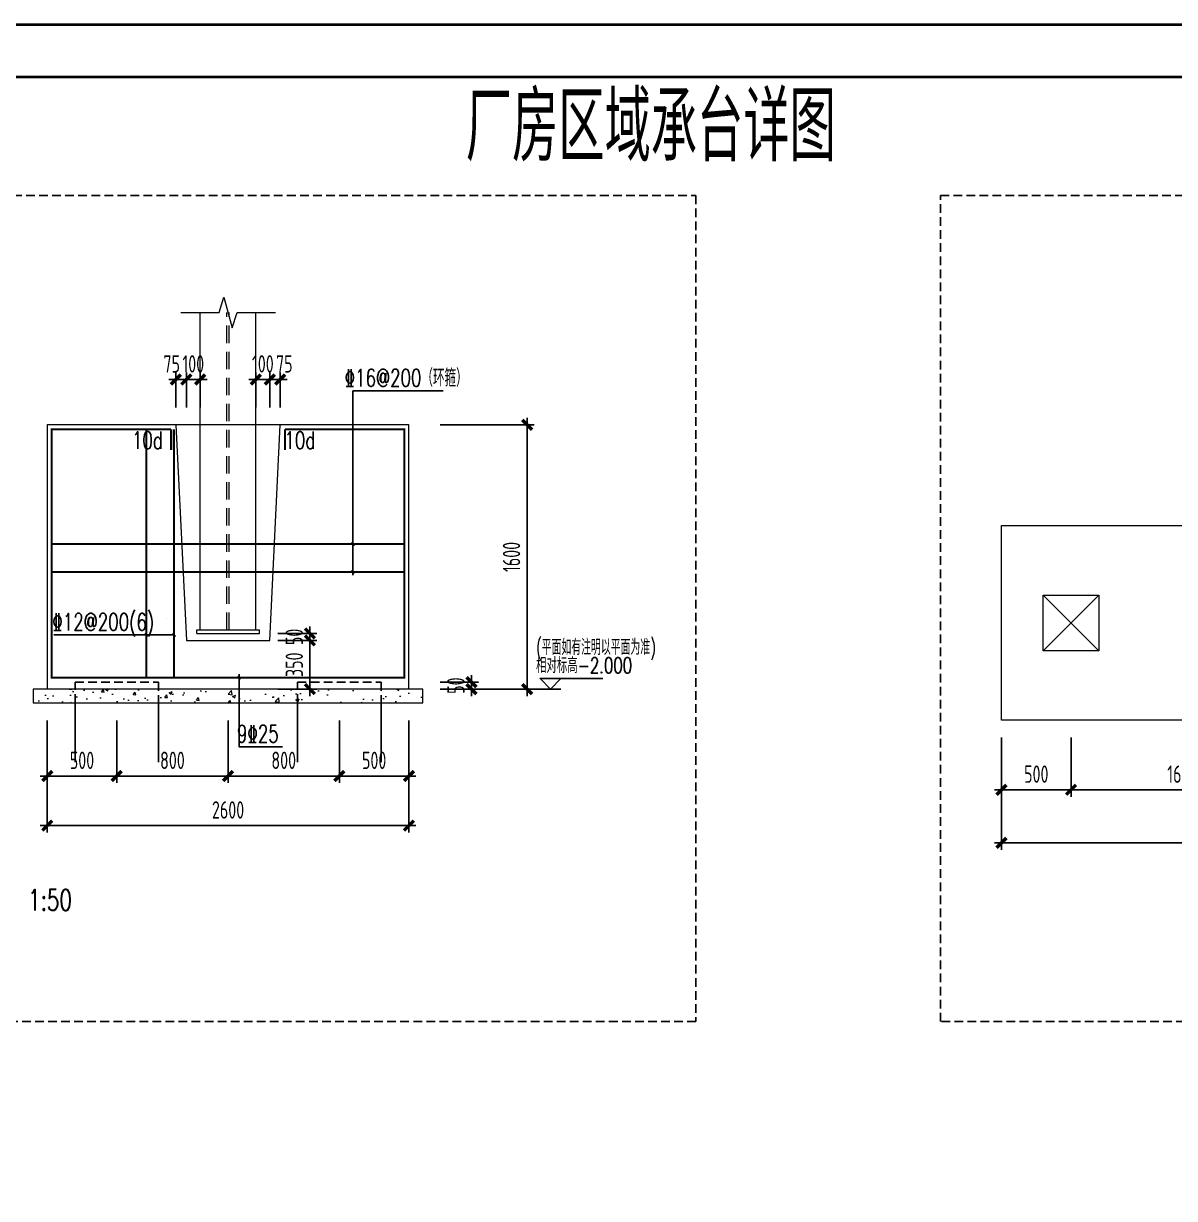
# Model space of a CAD drawing. Extents: x -1201378 to 2367219, y -619313 to 244905.
# Drawn here: x -199698 to -166604, y -403700 to -369915 of the extents above; entities that cross this region are included whole.
import ezdxf
from ezdxf.enums import TextEntityAlignment as Align

# ---------------------------------------------------------------- set-up
doc = ezdxf.new("R2010")
doc.units = 0
doc.header["$LTSCALE"] = 1000
doc.linetypes.add('DASHED', pattern=[0.75, 0.5, -0.25])
doc.linetypes.add('HIDDEN', pattern=[0.375, 0.25, -0.125])
doc.layers.get('0').update_dxf_attribs({"linetype": 'CONTINUOUS'})
doc.layers.get('Defpoints').update_dxf_attribs({"linetype": 'CONTINUOUS'})
for name, color, linetype in [('0-cxFrame', 155, 'CONTINUOUS'), ('S-BG', 131, 'CONTINUOUS'), ('S-SGJ', 21, 'CONTINUOUS'), ('S-SHAPE2', 165, 'HIDDEN'), ('S-TEXT', 21, 'CONTINUOUS'), ('S-ZHUANG-细线', 165, 'CONTINUOUS')]:
    doc.layers.add(name, color=color, linetype=linetype)
for name, color, linetype, lineweight in [('0-cxText', 131, 'CONTINUOUS', 25), ('S-col', 2, 'CONTINUOUS', 0), ('S-ct', 2, 'CONTINUOUS', 0), ('S-dim', 81, 'CONTINUOUS', 0), ('S-gj', 6, 'CONTINUOUS', 0), ('S-hatch-c', 253, 'CONTINUOUS', 0), ('S-sc', 245, 'CONTINUOUS', 0), ('S-zhuang', 1, 'CONTINUOUS', 0), ('THIN', 7, 'CONTINUOUS', 0)]:
    doc.layers.add(name, color=color, linetype=linetype, lineweight=lineweight)
doc.styles.add('cx_tuming', font='simhei.ttf')
doc.styles.add('cx_tuqian1', font='')
doc.styles.add('SS1', font='tj-romans1.shx', dxfattribs={"width": 0.7, "bigfont": 'tj-hztxt1.shx'})
doc.styles.add('TSSD_Dimension', font='tssdeng.shx', dxfattribs={"width": 0.7, "bigfont": 'hztxt.shx'})
doc.styles.add('TSSD_Norm', font='tj-romans1.shx', dxfattribs={"bigfont": 'tj-hztxt.shx'})
doc.styles.add('TSSD_Rein', font='tj-romans1.shx', dxfattribs={"width": 0.7, "bigfont": 'tj-hztxt.shx'})
doc.styles.add('黑体', font='simhei.ttf', dxfattribs={"width": 0.8})
doc.styles.get('cx_tuqian1').set_extended_font_data('SimSun')
doc.dimstyles.new('TSSD_50_200', dxfattribs={"dimtxt": 500, "dimasz": 200, "dimexe": 200, "dimexo": 500, "dimgap": 200, "dimtad": 1, "dimdec": 0, "dimlfac": 0.25, "dimzin": 0, "dimdsep": 46, "dimtxsty": 'TSSD_Dimension', "dimblk": 'ARCHTICK', "dimcen": 0, "dimdle": 200, "dimclrt": 7, "dimadec": 0, "dimazin": 0, "dimtfac": 1, "dimtdec": 0, "dimtix": 1, "dimtmove": 2, "dimatfit": 3, "dimfxl": 1, "dimtolj": 1, "dimtzin": 0, "dimarcsym": 0})

# ---------------------------------------------------------------- blocks, each defined once
blk = doc.blocks.new('_reinbk')
blk.add_line((0, 0), (0, 0))
blk = doc.blocks.new('_ArchTick')
at = {"color": 0, "linetype": 'ByBlock', "const_width": 0.5}
blk.add_lwpolyline([(-0.71, -0.71), (0.71, 0.71)], dxfattribs=at)
blk = doc.blocks.new('*D3516')
at = {"layer": 'Defpoints', "color": 0, "transparency": 16777216}
for p in [(-188216, -381453), (-185216, -381453), (-188216, -389053)]:
    blk.add_point(p, dxfattribs=at)
at = {"layer": 'S-dim', "color": 0, "lineweight": -2, "transparency": 16777216}
for p, q in [((-185216, -389253), (-185216, -381253)), ((-187716, -381453), (-185016, -381453)), ((-187716, -389053), (-185016, -389053))]:
    blk.add_line(p, q, dxfattribs=at)
at = {"layer": 'S-dim', "color": 0, "lineweight": -2, "transparency": 16777216, "xscale": 200, "yscale": 200, "zscale": 200}
for p, rotation in [((-185216, -381453), 90), ((-185216, -389053), 270)]:
    blk.add_blockref('_ArchTick', p, dxfattribs=dict(at, rotation=rotation))
at = {"layer": 'S-dim', "color": 7, "transparency": 16777216, "insert": (-185666, -385253), "char_height": 500, "attachment_point": 5, "rotation": 90, "style": 'TSSD_Dimension'}
blk.add_mtext('\\A1;1600', dxfattribs=at)
blk = doc.blocks.new('*D3517')
at = {"layer": 'Defpoints', "color": 0, "transparency": 16777216}
for p in [(-188216, -388853), (-186816, -388853), (-188216, -389053)]:
    blk.add_point(p, dxfattribs=at)
at = {"layer": 'S-dim', "color": 0, "lineweight": -2, "transparency": 16777216}
for p, q in [((-187716, -388853), (-186616, -388853)), ((-186816, -388853), (-186816, -388653)), ((-186816, -389053), (-186816, -388853)), ((-187716, -389053), (-186616, -389053)), ((-186816, -389053), (-186816, -389253))]:
    blk.add_line(p, q, dxfattribs=at)
at = {"layer": 'S-dim', "color": 0, "lineweight": -2, "transparency": 16777216, "xscale": 200, "yscale": 200, "zscale": 200}
for p, rotation in [((-186816, -388853), 270), ((-186816, -389053), 90)]:
    blk.add_blockref('_ArchTick', p, dxfattribs=dict(at, rotation=rotation))
at = {"layer": 'S-dim', "color": 7, "transparency": 16777216, "insert": (-187266, -388953), "char_height": 500, "attachment_point": 5, "rotation": 90, "style": 'TSSD_Dimension'}
blk.add_mtext('\\A1;50', dxfattribs=at)
blk = doc.blocks.new('TT')
blk.add_line((-0.97, 0), (0.97, 0))
at = {"const_width": 0.45}
blk.add_lwpolyline([(-0.44, -0.44), (0.44, 0.44)], dxfattribs=at)
blk = doc.blocks.new('*D3518')
at = {"layer": 'Defpoints', "color": 0, "transparency": 16777216}
for p in [(-197016, -389453), (-193816, -389453), (-193816, -391552)]:
    blk.add_point(p, dxfattribs=at)
at = {"layer": 'S-dim', "color": 0, "lineweight": -2, "transparency": 16777216}
for p, q in [((-197016, -389953), (-197016, -391752)), ((-193816, -389953), (-193816, -391752)), ((-197216, -391552), (-193616, -391552))]:
    blk.add_line(p, q, dxfattribs=at)
at = {"layer": 'S-dim', "color": 0, "lineweight": -2, "transparency": 16777216, "xscale": 200, "yscale": 200, "zscale": 200, "rotation": 180}
blk.add_blockref('_ArchTick', (-197016, -391552), dxfattribs=at)
at = {"layer": 'S-dim', "color": 0, "lineweight": -2, "transparency": 16777216, "xscale": 200, "yscale": 200, "zscale": 200}
blk.add_blockref('_ArchTick', (-193816, -391552), dxfattribs=at)
at = {"layer": 'S-dim', "color": 7, "transparency": 16777216, "insert": (-195416, -391102), "char_height": 500, "attachment_point": 5, "style": 'TSSD_Dimension'}
blk.add_mtext('\\A1;800', dxfattribs=at)
blk = doc.blocks.new('*D3519')
at = {"layer": 'Defpoints', "color": 0, "transparency": 16777216}
for p in [(-199016, -389453), (-197016, -389453), (-197016, -391552)]:
    blk.add_point(p, dxfattribs=at)
at = {"layer": 'S-dim', "color": 0, "lineweight": -2, "transparency": 16777216}
for p, q in [((-199016, -389953), (-199016, -391752)), ((-197016, -389953), (-197016, -391752)), ((-199216, -391552), (-196816, -391552))]:
    blk.add_line(p, q, dxfattribs=at)
at = {"layer": 'S-dim', "color": 0, "lineweight": -2, "transparency": 16777216, "xscale": 200, "yscale": 200, "zscale": 200, "rotation": 180}
blk.add_blockref('_ArchTick', (-199016, -391552), dxfattribs=at)
at = {"layer": 'S-dim', "color": 0, "lineweight": -2, "transparency": 16777216, "xscale": 200, "yscale": 200, "zscale": 200}
blk.add_blockref('_ArchTick', (-197016, -391552), dxfattribs=at)
at = {"layer": 'S-dim', "color": 7, "transparency": 16777216, "insert": (-198016, -391102), "char_height": 500, "attachment_point": 5, "style": 'TSSD_Dimension'}
blk.add_mtext('\\A1;500', dxfattribs=at)
blk = doc.blocks.new('*D3520')
at = {"layer": 'Defpoints', "color": 0, "transparency": 16777216}
for p in [(-193816, -389453), (-190616, -389453), (-190616, -391552)]:
    blk.add_point(p, dxfattribs=at)
at = {"layer": 'S-dim', "color": 0, "lineweight": -2, "transparency": 16777216}
for p, q in [((-193816, -389953), (-193816, -391752)), ((-190616, -389953), (-190616, -391752)), ((-194016, -391552), (-190416, -391552))]:
    blk.add_line(p, q, dxfattribs=at)
at = {"layer": 'S-dim', "color": 0, "lineweight": -2, "transparency": 16777216, "xscale": 200, "yscale": 200, "zscale": 200, "rotation": 180}
blk.add_blockref('_ArchTick', (-193816, -391552), dxfattribs=at)
at = {"layer": 'S-dim', "color": 0, "lineweight": -2, "transparency": 16777216, "xscale": 200, "yscale": 200, "zscale": 200}
blk.add_blockref('_ArchTick', (-190616, -391552), dxfattribs=at)
at = {"layer": 'S-dim', "color": 7, "transparency": 16777216, "insert": (-192216, -391102), "char_height": 500, "attachment_point": 5, "style": 'TSSD_Dimension'}
blk.add_mtext('\\A1;800', dxfattribs=at)
blk = doc.blocks.new('*D3521')
at = {"layer": 'Defpoints', "color": 0, "transparency": 16777216}
for p in [(-190616, -389453), (-188616, -389453), (-188616, -391552)]:
    blk.add_point(p, dxfattribs=at)
at = {"layer": 'S-dim', "color": 0, "lineweight": -2, "transparency": 16777216}
for p, q in [((-190616, -389953), (-190616, -391752)), ((-188616, -389953), (-188616, -391752)), ((-190816, -391552), (-188416, -391552))]:
    blk.add_line(p, q, dxfattribs=at)
at = {"layer": 'S-dim', "color": 0, "lineweight": -2, "transparency": 16777216, "xscale": 200, "yscale": 200, "zscale": 200, "rotation": 180}
blk.add_blockref('_ArchTick', (-190616, -391552), dxfattribs=at)
at = {"layer": 'S-dim', "color": 0, "lineweight": -2, "transparency": 16777216, "xscale": 200, "yscale": 200, "zscale": 200}
blk.add_blockref('_ArchTick', (-188616, -391552), dxfattribs=at)
at = {"layer": 'S-dim', "color": 7, "transparency": 16777216, "insert": (-189616, -391102), "char_height": 500, "attachment_point": 5, "style": 'TSSD_Dimension'}
blk.add_mtext('\\A1;500', dxfattribs=at)
blk = doc.blocks.new('*D3527')
at = {"layer": 'Defpoints', "color": 0, "transparency": 16777216}
for p in [(-199016, -390802), (-188616, -390802), (-188616, -392978)]:
    blk.add_point(p, dxfattribs=at)
at = {"layer": 'S-dim', "color": 0, "lineweight": -2, "transparency": 16777216}
for p, q in [((-199016, -391302), (-199016, -393178)), ((-188616, -391302), (-188616, -393178)), ((-199216, -392978), (-188416, -392978))]:
    blk.add_line(p, q, dxfattribs=at)
at = {"layer": 'S-dim', "color": 0, "lineweight": -2, "transparency": 16777216, "xscale": 200, "yscale": 200, "zscale": 200, "rotation": 180}
blk.add_blockref('_ArchTick', (-199016, -392978), dxfattribs=at)
at = {"layer": 'S-dim', "color": 0, "lineweight": -2, "transparency": 16777216, "xscale": 200, "yscale": 200, "zscale": 200}
blk.add_blockref('_ArchTick', (-188616, -392978), dxfattribs=at)
at = {"layer": 'S-dim', "color": 7, "transparency": 16777216, "insert": (-193816, -392528), "char_height": 500, "attachment_point": 5, "style": 'TSSD_Dimension'}
blk.add_mtext('\\A1;2600', dxfattribs=at)
blk = doc.blocks.new('*D3528')
at = {"layer": 'Defpoints', "color": 0, "transparency": 16777216}
for p in [(-194616, -380152), (-195016, -381453), (-194616, -381453)]:
    blk.add_point(p, dxfattribs=at)
at = {"layer": 'S-dim', "color": 0, "lineweight": -2, "transparency": 16777216}
for p, q in [((-195016, -380953), (-195016, -379952)), ((-194616, -380953), (-194616, -379952)), ((-195016, -380152), (-195216, -380152)), ((-195016, -380152), (-194616, -380152)), ((-194616, -380152), (-194416, -380152))]:
    blk.add_line(p, q, dxfattribs=at)
at = {"layer": 'S-dim', "color": 0, "lineweight": -2, "transparency": 16777216, "xscale": 200, "yscale": 200, "zscale": 200}
blk.add_blockref('_ArchTick', (-195016, -380152), dxfattribs=at)
at = {"layer": 'S-dim', "color": 0, "lineweight": -2, "transparency": 16777216, "xscale": 200, "yscale": 200, "zscale": 200, "rotation": 180}
blk.add_blockref('_ArchTick', (-194616, -380152), dxfattribs=at)
at = {"layer": 'S-dim', "color": 7, "transparency": 16777216, "insert": (-194816, -379702), "char_height": 500, "attachment_point": 5, "style": 'TSSD_Dimension'}
blk.add_mtext('\\A1;100', dxfattribs=at)
blk = doc.blocks.new('*D3529')
at = {"layer": 'Defpoints', "color": 0, "transparency": 16777216}
for p in [(-195016, -380152), (-195316, -381453), (-195016, -381453)]:
    blk.add_point(p, dxfattribs=at)
at = {"layer": 'S-dim', "color": 0, "lineweight": -2, "transparency": 16777216}
for p, q in [((-195316, -380953), (-195316, -379952)), ((-195016, -380953), (-195016, -379952)), ((-195316, -380152), (-195516, -380152)), ((-195316, -380152), (-195016, -380152)), ((-195016, -380152), (-194816, -380152))]:
    blk.add_line(p, q, dxfattribs=at)
at = {"layer": 'S-dim', "color": 0, "lineweight": -2, "transparency": 16777216, "xscale": 200, "yscale": 200, "zscale": 200}
blk.add_blockref('_ArchTick', (-195316, -380152), dxfattribs=at)
at = {"layer": 'S-dim', "color": 0, "lineweight": -2, "transparency": 16777216, "xscale": 200, "yscale": 200, "zscale": 200, "rotation": 180}
blk.add_blockref('_ArchTick', (-195016, -380152), dxfattribs=at)
at = {"layer": 'S-dim', "color": 7, "transparency": 16777216, "insert": (-195436, -379702), "char_height": 500, "attachment_point": 5, "style": 'TSSD_Dimension'}
blk.add_mtext('\\A1;75', dxfattribs=at)
blk = doc.blocks.new('*D3530')
at = {"layer": 'Defpoints', "color": 0, "transparency": 16777216}
for p in [(-192316, -380152), (-192616, -381453), (-192316, -381453)]:
    blk.add_point(p, dxfattribs=at)
at = {"layer": 'S-dim', "color": 0, "lineweight": -2, "transparency": 16777216}
for p, q in [((-192616, -380953), (-192616, -379952)), ((-192316, -380953), (-192316, -379952)), ((-192616, -380152), (-192816, -380152)), ((-192616, -380152), (-192316, -380152)), ((-192316, -380152), (-192116, -380152))]:
    blk.add_line(p, q, dxfattribs=at)
at = {"layer": 'S-dim', "color": 0, "lineweight": -2, "transparency": 16777216, "xscale": 200, "yscale": 200, "zscale": 200}
blk.add_blockref('_ArchTick', (-192616, -380152), dxfattribs=at)
at = {"layer": 'S-dim', "color": 0, "lineweight": -2, "transparency": 16777216, "xscale": 200, "yscale": 200, "zscale": 200, "rotation": 180}
blk.add_blockref('_ArchTick', (-192316, -380152), dxfattribs=at)
at = {"layer": 'S-dim', "color": 7, "transparency": 16777216, "insert": (-192199, -379702), "char_height": 500, "attachment_point": 5, "style": 'TSSD_Dimension'}
blk.add_mtext('\\A1;75', dxfattribs=at)
blk = doc.blocks.new('*D3531')
at = {"layer": 'Defpoints', "color": 0, "transparency": 16777216}
for p in [(-192616, -380152), (-193016, -381453), (-192616, -381453)]:
    blk.add_point(p, dxfattribs=at)
at = {"layer": 'S-dim', "color": 0, "lineweight": -2, "transparency": 16777216}
for p, q in [((-193016, -380953), (-193016, -379952)), ((-192616, -380953), (-192616, -379952)), ((-193016, -380152), (-193216, -380152)), ((-193016, -380152), (-192616, -380152)), ((-192616, -380152), (-192416, -380152))]:
    blk.add_line(p, q, dxfattribs=at)
at = {"layer": 'S-dim', "color": 0, "lineweight": -2, "transparency": 16777216, "xscale": 200, "yscale": 200, "zscale": 200}
blk.add_blockref('_ArchTick', (-193016, -380152), dxfattribs=at)
at = {"layer": 'S-dim', "color": 0, "lineweight": -2, "transparency": 16777216, "xscale": 200, "yscale": 200, "zscale": 200, "rotation": 180}
blk.add_blockref('_ArchTick', (-192616, -380152), dxfattribs=at)
at = {"layer": 'S-dim', "color": 7, "transparency": 16777216, "insert": (-192816, -379702), "char_height": 500, "attachment_point": 5, "style": 'TSSD_Dimension'}
blk.add_mtext('\\A1;100', dxfattribs=at)
blk = doc.blocks.new('*D3532')
at = {"layer": 'Defpoints', "color": 0, "transparency": 16777216}
for p in [(-192883, -387653), (-191462, -387653), (-192883, -389053)]:
    blk.add_point(p, dxfattribs=at)
at = {"layer": 'S-dim', "color": 0, "lineweight": -2, "transparency": 16777216}
for p, q in [((-191462, -389253), (-191462, -387453)), ((-192383, -387653), (-191262, -387653)), ((-192383, -389053), (-191262, -389053))]:
    blk.add_line(p, q, dxfattribs=at)
at = {"layer": 'S-dim', "color": 0, "lineweight": -2, "transparency": 16777216, "xscale": 200, "yscale": 200, "zscale": 200}
for p, rotation in [((-191462, -387653), 90), ((-191462, -389053), 270)]:
    blk.add_blockref('_ArchTick', p, dxfattribs=dict(at, rotation=rotation))
at = {"layer": 'S-dim', "color": 7, "transparency": 16777216, "insert": (-191912, -388353), "char_height": 500, "attachment_point": 5, "rotation": 90, "style": 'TSSD_Dimension'}
blk.add_mtext('\\A1;350', dxfattribs=at)
blk = doc.blocks.new('*D3533')
at = {"layer": 'Defpoints', "color": 0, "transparency": 16777216}
for p in [(-192883, -387453), (-191462, -387453), (-192883, -387653)]:
    blk.add_point(p, dxfattribs=at)
at = {"layer": 'S-dim', "color": 0, "lineweight": -2, "transparency": 16777216}
for p, q in [((-192383, -387453), (-191262, -387453)), ((-191462, -387453), (-191462, -387253)), ((-191462, -387653), (-191462, -387453)), ((-192383, -387653), (-191262, -387653)), ((-191462, -387653), (-191462, -387853))]:
    blk.add_line(p, q, dxfattribs=at)
at = {"layer": 'S-dim', "color": 0, "lineweight": -2, "transparency": 16777216, "xscale": 200, "yscale": 200, "zscale": 200}
for p, rotation in [((-191462, -387453), 270), ((-191462, -387653), 90)]:
    blk.add_blockref('_ArchTick', p, dxfattribs=dict(at, rotation=rotation))
at = {"layer": 'S-dim', "color": 7, "transparency": 16777216, "insert": (-191912, -387553), "char_height": 500, "attachment_point": 5, "rotation": 90, "style": 'TSSD_Dimension'}
blk.add_mtext('\\A1;50', dxfattribs=at)
blk = doc.blocks.new('*D3669')
at = {"layer": 'Defpoints', "color": 0, "transparency": 16777216}
for p in [(-171578, -389949), (-169578, -389949), (-169578, -391948)]:
    blk.add_point(p, dxfattribs=at)
at = {"layer": 'S-dim', "color": 0, "lineweight": -2, "transparency": 16777216}
for p, q in [((-171578, -390449), (-171578, -392148)), ((-169578, -390449), (-169578, -392148)), ((-171778, -391948), (-169378, -391948))]:
    blk.add_line(p, q, dxfattribs=at)
at = {"layer": 'S-dim', "color": 0, "lineweight": -2, "transparency": 16777216, "xscale": 200, "yscale": 200, "zscale": 200, "rotation": 180}
blk.add_blockref('_ArchTick', (-171578, -391948), dxfattribs=at)
at = {"layer": 'S-dim', "color": 0, "lineweight": -2, "transparency": 16777216, "xscale": 200, "yscale": 200, "zscale": 200}
blk.add_blockref('_ArchTick', (-169578, -391948), dxfattribs=at)
at = {"layer": 'S-dim', "color": 7, "transparency": 16777216, "insert": (-170578, -391498), "char_height": 500, "attachment_point": 5, "style": 'TSSD_Dimension'}
blk.add_mtext('\\A1;500', dxfattribs=at)
blk = doc.blocks.new('*D3670')
at = {"layer": 'Defpoints', "color": 0, "transparency": 16777216}
for p in [(-169578, -389949), (-163178, -389949), (-163178, -391948)]:
    blk.add_point(p, dxfattribs=at)
at = {"layer": 'S-dim', "color": 0, "lineweight": -2, "transparency": 16777216}
for p, q in [((-169578, -390449), (-169578, -392148)), ((-163178, -390449), (-163178, -392148)), ((-169778, -391948), (-162978, -391948))]:
    blk.add_line(p, q, dxfattribs=at)
at = {"layer": 'S-dim', "color": 0, "lineweight": -2, "transparency": 16777216, "xscale": 200, "yscale": 200, "zscale": 200, "rotation": 180}
blk.add_blockref('_ArchTick', (-169578, -391948), dxfattribs=at)
at = {"layer": 'S-dim', "color": 0, "lineweight": -2, "transparency": 16777216, "xscale": 200, "yscale": 200, "zscale": 200}
blk.add_blockref('_ArchTick', (-163178, -391948), dxfattribs=at)
at = {"layer": 'S-dim', "color": 7, "transparency": 16777216, "insert": (-166378, -391498), "char_height": 500, "attachment_point": 5, "style": 'TSSD_Dimension'}
blk.add_mtext('\\A1;1600', dxfattribs=at)
blk = doc.blocks.new('S-ZHUANG-400')
at = {"layer": 'S-zhuang'}
for p, q in [((200, -200), (-200, 200)), ((-200, -200), (200, 200))]:
    blk.add_line(p, q, dxfattribs=at)
blk.add_lwpolyline([(-200, 200), (200, 200), (200, -200), (-200, -200)], close=True, dxfattribs=at)
blk = doc.blocks.new('*D3673')
at = {"layer": 'Defpoints', "color": 0, "transparency": 16777216}
for p in [(-171578, -391299), (-154778, -391299), (-154778, -393474)]:
    blk.add_point(p, dxfattribs=at)
at = {"layer": 'S-dim', "color": 0, "lineweight": -2, "transparency": 16777216}
for p, q in [((-171578, -391799), (-171578, -393674)), ((-154778, -391799), (-154778, -393674)), ((-171778, -393474), (-154578, -393474))]:
    blk.add_line(p, q, dxfattribs=at)
at = {"layer": 'S-dim', "color": 0, "lineweight": -2, "transparency": 16777216, "xscale": 200, "yscale": 200, "zscale": 200, "rotation": 180}
blk.add_blockref('_ArchTick', (-171578, -393474), dxfattribs=at)
at = {"layer": 'S-dim', "color": 0, "lineweight": -2, "transparency": 16777216, "xscale": 200, "yscale": 200, "zscale": 200}
blk.add_blockref('_ArchTick', (-154778, -393474), dxfattribs=at)
at = {"layer": 'S-dim', "color": 7, "transparency": 16777216, "insert": (-163178, -393024), "char_height": 500, "attachment_point": 5, "style": 'TSSD_Dimension'}
blk.add_mtext('\\A1;4200', dxfattribs=at)
blk = doc.blocks.new('TK22.A0 L(Dragon)')
at = {"layer": '0-cxFrame', "color": 7, "const_width": 0.5}
blk.add_lwpolyline([(0, 0), (-1486, 0), (-1486, 841), (0, 841)], close=True, dxfattribs=at)
at = {"layer": '0-cxFrame', "const_width": 0.5}
blk.add_lwpolyline([(-80, 10), (-1466, 10), (-1466, 831), (-80, 831)], close=True, dxfattribs=at)
at = {"style": '黑体', "flags": 4}
blk.add_attdef('图幅', text='', height=3.3, dxfattribs=at).set_placement((-40, 3), align=Align.RIGHT)
at = {"layer": '0-cxText', "flags": 4}
for tag, height, style, p in [('建设单位', 3.5, 'cx_tuming', (-45, 240)), ('项目名称', 3.5, 'cx_tuming', (-45, 210)), ('子项名称', 3.5, 'cx_tuming', (-45, 180)), ('工程编号', 3.3, 'cx_tuqian1', (-35, 165)), ('图名1', 3.5, 'cx_tuming', (-45, 87)), ('图名2', 3.5, 'cx_tuming', (-45, 79)), ('图名3', 3.5, 'cx_tuming', (-45, 71)), ('出图日期', 3.3, 'cx_tuqian1', (-39, 60)), ('专业', 3.3, 'cx_tuqian1', (-55, 52)), ('图号', 3.3, 'cx_tuqian1', (-55, 44)), ('版次', 3.3, 'cx_tuqian1', (-20, 44))]:
    blk.add_attdef(tag, text='', height=height, dxfattribs=dict(at, style=style)).set_placement(p, align=Align.MIDDLE)
at = {"layer": 'Defpoints', "color": 6, "flags": 4}
for tag, height, style, p in [('tufu', 3.3, '黑体', (-12, 12)), ('dwfname', 4, 'cx_tuqian1', (-80, 3))]:
    blk.add_attdef(tag, text='', height=height, dxfattribs=dict(at, style=style)).set_placement(p, align=Align.RIGHT)

msp = doc.modelspace()

# ---------------------------------------------------------------- hatches: boundary and pattern name
at = {"layer": 'S-hatch-c'}
h = msp.add_hatch(dxfattribs=at)
h.set_pattern_fill('AR-CONC', color=256, scale=5, style=0)
h.set_pattern_definition([(50, (-193815.8, -389452.6), (910.92, -79.7), [95.25, -1047.75]), (355, (-193815.8, -389452.6), (-176.21, 955.28), [76.2, -838.2]), (100.451, (-193739.9, -389459.2), (734.71, 875.58), [80.95, -890.45]), (46.184, (-193815.8, -389198.6), (1355.4, -210.21), [142.87, -1571.62]), (96.636, (-193702.9, -389216.1), (1187.02, 1237.13), [121.42, -1335.67]), (351.184, (-193815.8, -389198.6), (1187.02, 1237.13), [114.3, -1257.3]), (21, (-193688.8, -389262.1), (758.07, -511.33), [95.25, -1047.75]), (326, (-193688.8, -389262.1), (309.01, 920.94), [76.2, -838.2]), (71.451, (-193625.7, -389304.7), (1067.08, 409.61), [80.95, -890.45]), (37.5, (-193815.83, -389452.6), (15.443, 422.775), [0, -828.04, 0, -850.9, 0, -841.375]), (7.5, (-193815.83, -389452.6), (334.1, 500.903), [0, -485.14, 0, -808.99, 0, -320.675]), (327.5, (-194099.04, -389452.6), (677.953, -28.644), [0, -317.5, 0, -990.6, 0, -1314.45]), (317.5, (-194226.04, -389452.6), (740.646, 127.13), [0, -412.75, 0, -657.86, 0, -933.45])])
h.paths.add_polyline_path([(-188215.8, -389452.6), (-188215.8, -389052.6), (-199415.8, -389052.6), (-199415.8, -389452.6)])

# ---------------------------------------------------------------- linework, layer by layer
at = {"layer": 'S-BG'}
msp.add_line((-184245.5, -389052.6), (-185415.8, -389052.6), dxfattribs=at)
msp.add_lwpolyline([(-184245.1, -388752.6), (-184545.1, -389052.6), (-184845.1, -388752.6), (-183045.1, -388752.6)], dxfattribs=at)
at = {"layer": 'S-col', "color": 9}
for p, q in [((-194615.8, -387352.6), (-194615.8, -378228.2)), ((-193015.8, -387352.6), (-193015.8, -378228.2)), ((-194715.8, -387352.6), (-192915.8, -387352.6)), ((-194715.8, -387452.6), (-194715.8, -387352.6)), ((-194715.8, -387452.6), (-192915.8, -387452.6)), ((-192915.8, -387452.6), (-192915.8, -387352.6))]:
    msp.add_line(p, q, dxfattribs=at)
at = {"layer": 'S-col', "color": 9, "linetype": 'DASHED'}
for p, q in [((-193851.8, -387352.6), (-193851.8, -378228.2)), ((-193779.8, -387352.6), (-193779.8, -378228.2))]:
    msp.add_line(p, q, dxfattribs=at)
at = {"layer": 'S-ct'}
for p, q in [((-195315.8, -381452.6), (-195015.8, -387652.6)), ((-192615.8, -387652.6), (-192315.8, -381452.6)), ((-195015.8, -387652.6), (-192615.8, -387652.6))]:
    msp.add_line(p, q, dxfattribs=at)
for points in [[(-188615.8, -389052.6), (-188615.8, -381452.6), (-192615.8, -381452.6), (-192615.8, -381452.6), (-195015.8, -381452.6), (-195015.8, -381452.6), (-199015.8, -381452.6), (-199015.8, -389052.6)], [(-199415.8, -389452.6), (-188215.8, -389452.6), (-188215.8, -389052.6), (-199415.8, -389052.6), (-199415.8, -389452.6)]]:
    msp.add_lwpolyline(points, dxfattribs=at)
msp.add_lwpolyline([(-171578, -389948.7), (-171578, -384348.7), (-154778, -384348.7), (-154778, -389948.7)], close=True, dxfattribs=at)
at = {"layer": 'S-gj', "const_width": 60}
for points in [[(-198885.8, -382182.6), (-198885.8, -382182.6), (-198885.8, -381582.6), (-195453.1, -381582.6)], [(-196167.5, -388722.6), (-196167.5, -381582.6)], [(-195453.1, -382182.6), (-195453.1, -381582.6)], [(-195367.5, -388722.6), (-195367.5, -381582.6)], [(-192178.6, -382182.6), (-192178.6, -381582.6)], [(-192178.6, -381582.6), (-188745.8, -381582.6), (-188745.8, -382182.6), (-188745.8, -382182.6)], [(-198885.8, -382182.6), (-198885.8, -388722.6), (-188745.8, -388722.6), (-188745.8, -382182.6)], [(-198885.8, -384882.9), (-188745.8, -384882.9)], [(-198885.8, -385682.9), (-188745.8, -385682.9)]]:
    msp.add_lwpolyline(points, dxfattribs=at)
at = {"layer": 'S-SHAPE2'}
for p, q in [((-198215.8, -389452.6), (-198215.8, -388852.6)), ((-198215.8, -388852.6), (-195815.8, -388852.6)), ((-195815.8, -388852.6), (-195815.8, -389452.6)), ((-191815.8, -389452.6), (-191815.8, -388852.6)), ((-191815.8, -388852.6), (-189415.8, -388852.6)), ((-189415.8, -388852.6), (-189415.8, -389452.6))]:
    msp.add_line(p, q, dxfattribs=at)
for points in [[(-216122.3, -374860.6), (-180363.8, -374860.6), (-180363.8, -398609.7), (-216122.3, -398609.7)], [(-173334.9, -374860.6), (-124306.3, -374860.6), (-124306.3, -398609.7), (-173334.9, -398609.7)]]:
    msp.add_lwpolyline(points, close=True, dxfattribs=at)
at = {"layer": 'S-TEXT'}
for points in [[(-190226.8, -385682.9), (-190226.8, -381189.2), (-190226.8, -380479.1), (-187626.8, -380479.1)], [(-195367.5, -387495.8), (-198826.2, -387495.8)], [(-193495.5, -388722.6), (-193495.5, -390713.5), (-192252.1, -390713.5)]]:
    msp.add_lwpolyline(points, dxfattribs=at)
at = {"layer": 'S-ZHUANG-细线'}
for p, q in [((-198215.8, -391151.7), (-198215.8, -389452.6)), ((-195815.8, -389452.6), (-195815.8, -391151.7)), ((-191815.8, -391151.7), (-191815.8, -389452.6)), ((-189415.8, -389452.6), (-189415.8, -391151.7))]:
    msp.add_line(p, q, dxfattribs=at)
at = {"layer": 'THIN'}
msp.add_lwpolyline([(-195175.8, -378228.2), (-194075.8, -378228.2), (-193935.8, -377788.2), (-193695.8, -378668.2), (-193555.8, -378228.2), (-192455.8, -378228.2)], dxfattribs=at)

# ---------------------------------------------------------------- block references
at = {"layer": '0-cxFrame', "xscale": 150, "yscale": 150, "zscale": 150}
msp.add_blockref('TK22.A0 L(Dragon)', (-64991.7, -496102.2), dxfattribs=at)
at = {"layer": 'S-sc', "xscale": 200, "yscale": 200, "zscale": 200}
for p in [(-196387.8, -387012.6), (-195587.8, -387012.6)]:
    msp.add_blockref('_reinbk', p, dxfattribs=at)
for p, rotation in [((-192915.8, -387252.6), 270), ((-193495.5, -388722.6), 90)]:
    msp.add_blockref('_reinbk', p, dxfattribs=dict(at, rotation=rotation))
at = {"layer": 'S-TEXT'}
for name, p, xscale, yscale, zscale, rotation in [('TT', (-190226.8, -384882.9), 100, 100, 100, 90), ('_reinbk', (-190226.8, -384882.9), 200, 200, 200, 270), ('TT', (-190226.8, -385682.9), 100, 100, 100, 90), ('_reinbk', (-190226.8, -385682.9), 200, 200, 200, 270), ('TT', (-196167.5, -387495.8), 100, 100, 100, 90), ('_reinbk', (-196167.5, -387495.8), 200, 200, 200, 270), ('TT', (-195367.5, -387495.8), 100, 100, 100, 90), ('_reinbk', (-195367.5, -387495.8), 200, 200, 200, 270), ('TT', (-193495.5, -388722.6), 100, 100, 100, 90), ('_reinbk', (-193495.5, -388722.6), 200, 200, 200, 270)]:
    msp.add_blockref(name, p, dxfattribs=dict(at, xscale=xscale, yscale=yscale, zscale=zscale, rotation=rotation))
at = {"layer": 'S-zhuang', "xscale": 4.000000000000001, "yscale": 4.000000000000001, "zscale": 4.000000000000001, "rotation": 90.00000000000001}
msp.add_blockref('S-ZHUANG-400', (-169578, -387148.7), dxfattribs=at)

# ---------------------------------------------------------------- texts
at = {"layer": 'S-BG', "style": 'SS1'}
for s, width, p in [('(平面如有注明以平面为准)', 0.6, (-184960.5, -388073, 0)), ('相对标高-2.000', 0.7, (-184960.5, -388595.1, 0))]:
    msp.add_text(s, height=450, dxfattribs=dict(at, width=width)).set_placement(p)
at = {"layer": 'S-SGJ', "style": 'SS1', "width": 0.7}
msp.add_text('厂房区域承台详图', height=2000, dxfattribs=at).set_placement((-181660.6, -373882.3), align=Align.CENTER)
at = {"layer": 'S-TEXT', "style": 'TSSD_Rein', "width": 0.7}
for s, p in [('%%15316@200（环箍）', (-186927, -380354.1)), ('9%%15325', (-192359.9, -390588.5))]:
    msp.add_text(s, height=500, dxfattribs=at).set_placement(p, align=Align.RIGHT)
for p in [(-195693.3, -382297), (-191309.6, -382297)]:
    msp.add_text('10d', height=500, dxfattribs=at).set_placement(p, align=Align.BOTTOM_RIGHT)
msp.add_text('%%15312@200(6)', height=500, dxfattribs=at).set_placement((-198866.7, -387370.8))
at = {"layer": 'S-TEXT', "style": 'TSSD_Norm', "width": 0.7}
msp.add_text('1:50', height=600, dxfattribs=at).set_placement((-199566.1, -395598.4), align=Align.BOTTOM_LEFT)

# ---------------------------------------------------------------- dimensions: what is measured, and where the dimension line sits
at = {"layer": 'S-dim'}
for base, p1, p2, picture, middle in [((-195015.8, -380151.9), (-195315.8, -381452.6), (-195015.8, -381452.6), '*D3529', (-195435.6, -379701.9)), ((-192315.8, -380151.9), (-192615.8, -381452.6), (-192315.8, -381452.6), '*D3530', (-192198.8, -379701.9))]:
    dim = msp.add_linear_dim(base=base, p1=p1, p2=p2, dimstyle='TSSD_50_200', dxfattribs=at)
    dim.commit()
    dim.dimension.update_dxf_attribs({"geometry": picture, "text_midpoint": middle, "dimtype": 160})
for base, p1, p2, picture, middle in [((-194615.8, -380151.9), (-195015.8, -381452.6), (-194615.8, -381452.6), '*D3528', (-194815.8, -379701.9)), ((-192615.8, -380151.9), (-193015.8, -381452.6), (-192615.8, -381452.6), '*D3531', (-192815.8, -379701.9)), ((-197015.8, -391551.7), (-199015.8, -389452.6), (-197015.8, -389452.6), '*D3519', (-198015.8, -391101.7)), ((-193815.8, -391551.7), (-197015.8, -389452.6), (-193815.8, -389452.6), '*D3518', (-195415.8, -391101.7)), ((-190615.8, -391551.7), (-193815.8, -389452.6), (-190615.8, -389452.6), '*D3520', (-192215.8, -391101.7)), ((-188615.8, -391551.7), (-190615.8, -389452.6), (-188615.8, -389452.6), '*D3521', (-189615.8, -391101.7)), ((-169578, -391948.3), (-171578, -389948.7), (-169578, -389948.7), '*D3669', (-170578, -391498.3)), ((-163178, -391948.3), (-169578, -389948.7), (-163178, -389948.7), '*D3670', (-166378, -391498.3)), ((-188615.8, -392977.9), (-199015.8, -390802.4), (-188615.8, -390802.4), '*D3527', (-193815.8, -392527.9)), ((-154778, -393474), (-171578, -391298.5), (-154778, -391298.5), '*D3673', (-163178, -393024))]:
    dim = msp.add_linear_dim(base=base, p1=p1, p2=p2, dimstyle='TSSD_50_200', dxfattribs=at)
    dim.commit()
    dim.dimension.update_dxf_attribs({"geometry": picture, "text_midpoint": middle})
dim = msp.add_linear_dim(base=(-185215.8, -381452.6), p1=(-188215.8, -389052.6), p2=(-188215.8, -381452.6), angle=90, text='1600', dimstyle='TSSD_50_200', dxfattribs=at)
dim.commit()
dim.dimension.update_dxf_attribs({"geometry": '*D3516', "text_midpoint": (-185665.8, -385252.6)})
for base, p1, p2, picture, middle in [((-191462.2, -387452.6), (-192883, -387652.6), (-192883, -387452.6), '*D3533', (-191912.2, -387552.6)), ((-191462.2, -387652.6), (-192883, -389052.6), (-192883, -387652.6), '*D3532', (-191912.2, -388352.6)), ((-186815.8, -388852.6), (-188215.8, -389052.6), (-188215.8, -388852.6), '*D3517', (-187265.8, -388952.6))]:
    dim = msp.add_linear_dim(base=base, p1=p1, p2=p2, angle=90, dimstyle='TSSD_50_200', dxfattribs=at)
    dim.commit()
    dim.dimension.update_dxf_attribs({"geometry": picture, "text_midpoint": middle})

doc.saveas('drawing.dxf')
